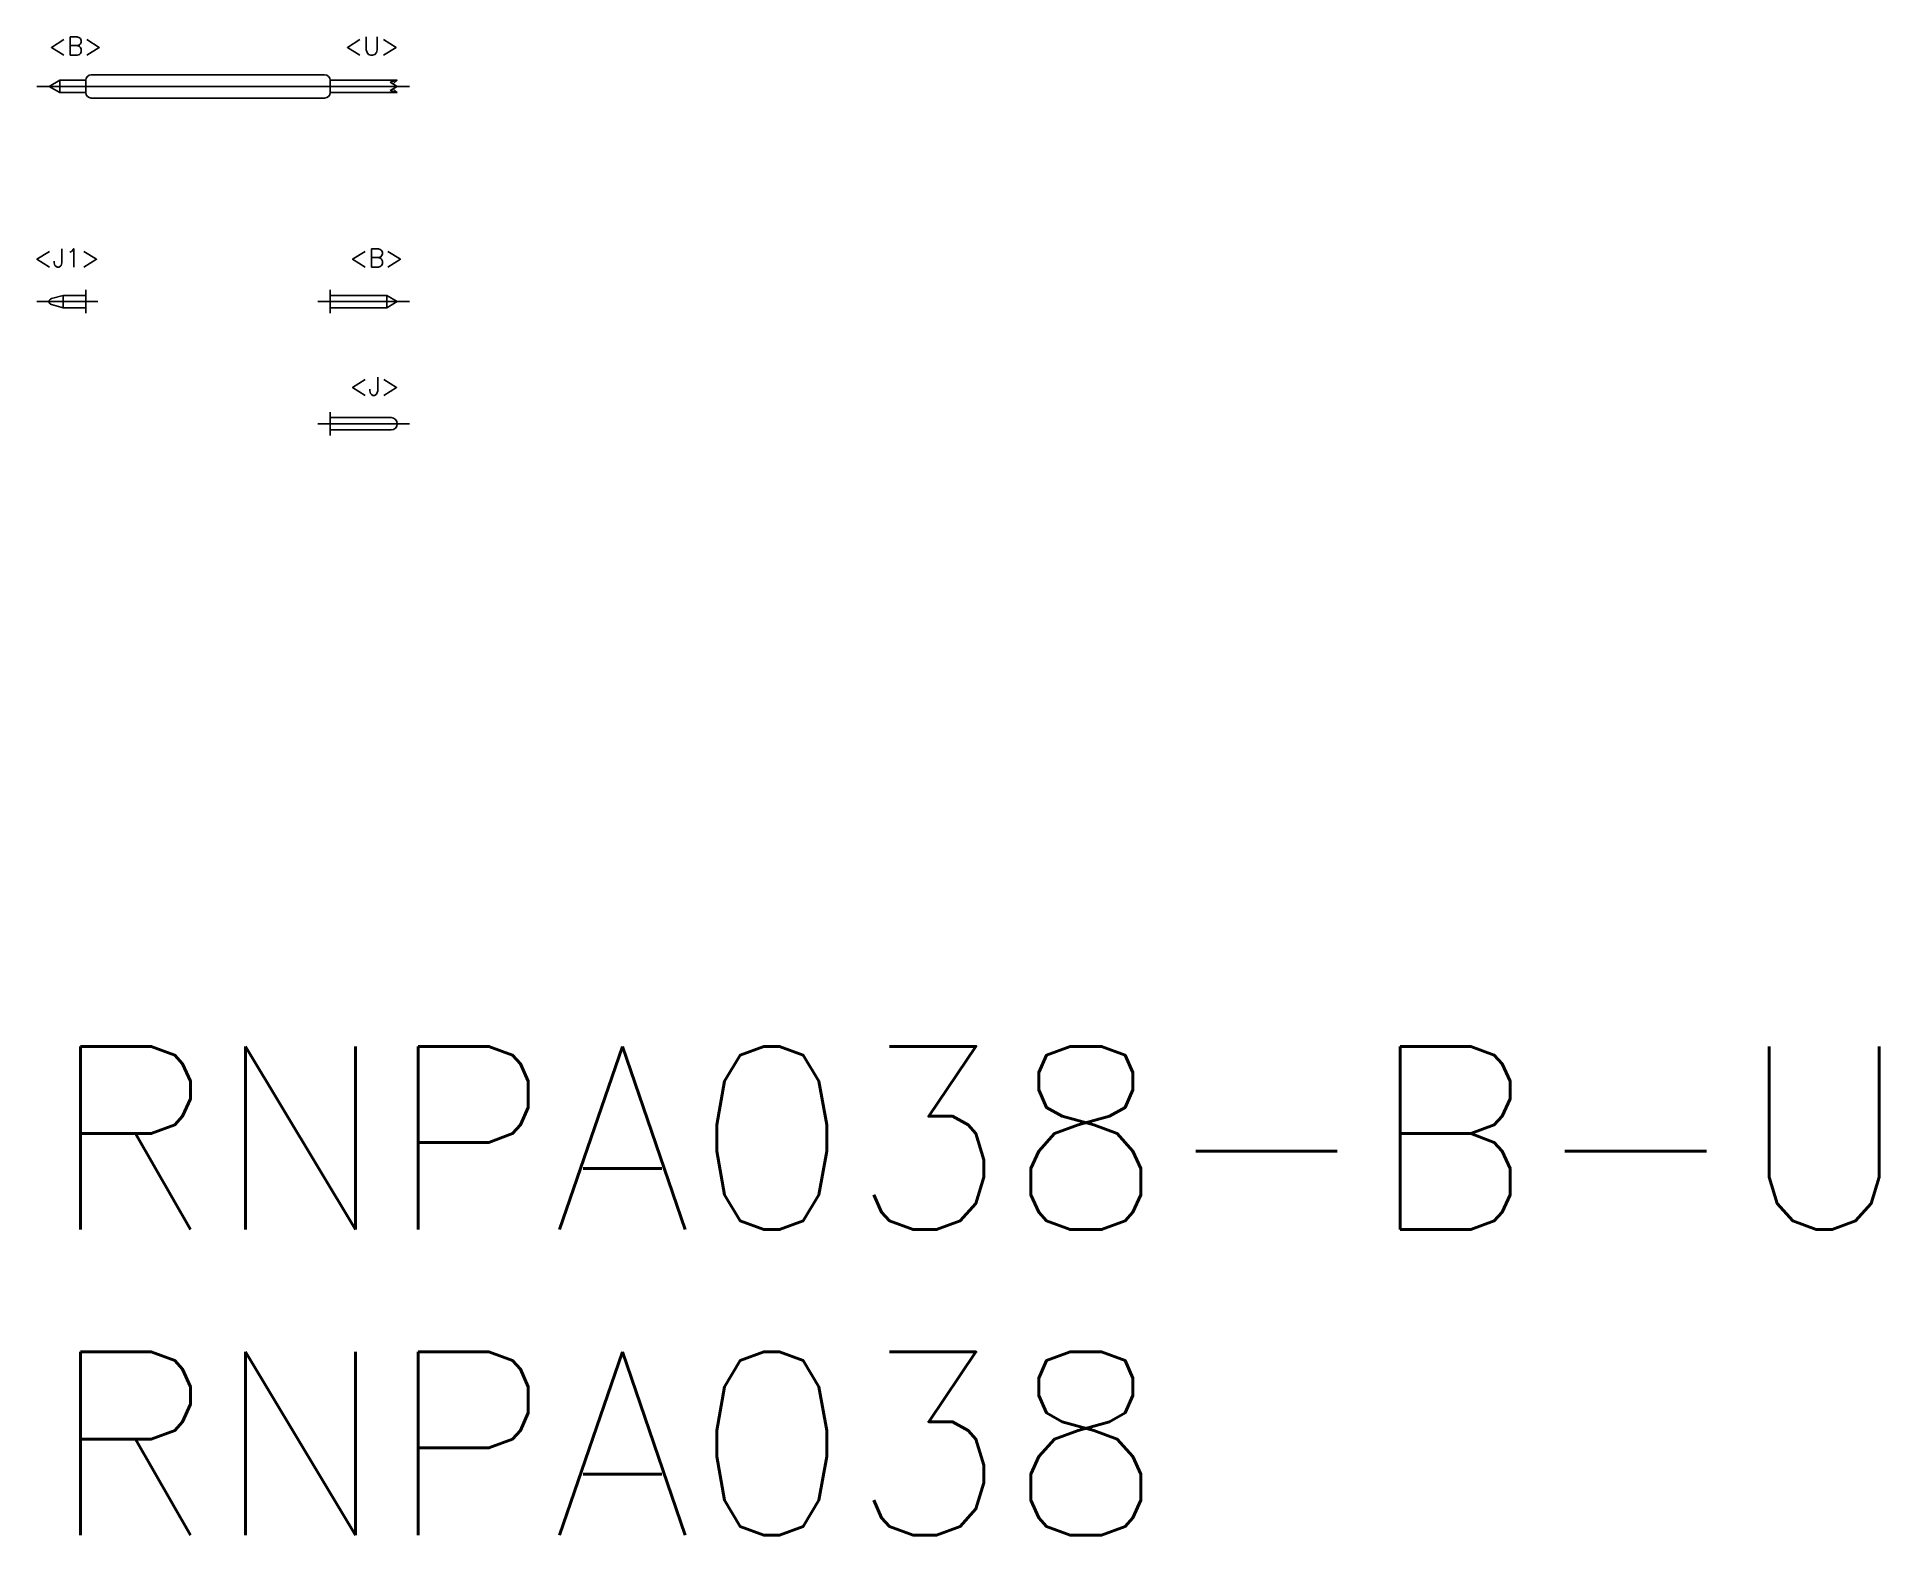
# Model space of a CAD drawing. Extents: x -0.2 to 30, y -8 to 16.5.
import ezdxf

# ---------------------------------------------------------------- set-up
doc = ezdxf.new("R2010")
doc.units = 0
doc.header["$LTSCALE"] = 0.5
doc.linetypes.add('CENTER', pattern=[50.8, 31.75, -6.35, 6.35, -6.35])
for name, color, linetype in [('MSM_CENTER', 1, 'CENTER'), ('MSM_CONTINUOUS', 7, 'CONTINUOUS'), ('MSM_PART_NUMBER', 7, 'CONTINUOUS')]:
    doc.layers.add(name, color=color, linetype=linetype)
doc.styles.get("Standard").update_dxf_attribs({"font": 'txt.shx', "height": 0.3, "bigfont": 'bigfont.shx'})

# ---------------------------------------------------------------- blocks, each defined once
blk = doc.blocks.new('*U14')
at = {"layer": 'MSM_PART_NUMBER'}
blk.add_text('RNPA038-B-U', height=3, dxfattribs=at).set_placement((0, -3))
blk = doc.blocks.new('*U15')
at = {"layer": 'MSM_PART_NUMBER'}
blk.add_text('RNPA038', height=3, dxfattribs=at).set_placement((0, -8))
blk = doc.blocks.new('*U17')
at = {"layer": 'MSM_PART_NUMBER'}
blk.add_text('<B>', height=0.3, dxfattribs=at).set_placement((4.916, 12.753))
blk = doc.blocks.new('*U18')
at = {"layer": 'MSM_PART_NUMBER'}
blk.add_text('<J1>', height=0.3, dxfattribs=at).set_placement((-0.252, 12.753))
blk = doc.blocks.new('*U19')
at = {"layer": 'MSM_PART_NUMBER'}
blk.add_text('<B>', height=0.3, dxfattribs=at).set_placement((-0.014, 16.222))
blk = doc.blocks.new('*U20')
at = {"layer": 'MSM_PART_NUMBER'}
blk.add_text('<U>', height=0.3, dxfattribs=at).set_placement((4.832, 16.222))
blk = doc.blocks.new('*U21')
at = {"layer": 'MSM_PART_NUMBER'}
blk.add_text('<J>', height=0.3, dxfattribs=at).set_placement((4.916, 10.655))

msp = doc.modelspace()

# ---------------------------------------------------------------- linework, layer by layer
at = {"layer": 'MSM_CENTER'}
for p, q in [((5.9, 15.711), (-0.2, 15.711)), ((-0.2, 12.19), (0.8, 12.19)), ((4.4, 12.19), (5.9, 12.19)), ((4.4, 10.19), (5.9, 10.19))]:
    msp.add_line(p, q, dxfattribs=at)
at = {"layer": 'MSM_CONTINUOUS'}
for p, q in [((0, 15.711), (0.173, 15.811)), ((0, 15.711), (0.173, 15.611)), ((0.6, 15.811), (0.173, 15.811)), ((0.173, 15.811), (0.173, 15.611)), ((0.6, 15.611), (0.6, 15.811)), ((4.51, 15.901), (0.69, 15.901)), ((4.6, 15.611), (4.6, 15.811)), ((5.7, 15.811), (4.6, 15.811)), ((5.7, 15.811), (5.582, 15.779)), ((5.7, 15.711), (5.582, 15.779)), ((5.7, 15.711), (5.582, 15.642)), ((5.7, 15.811), (5.63, 15.751)), ((5.7, 15.711), (5.7, 15.711)), ((0.6, 15.611), (0.173, 15.611)), ((4.51, 15.521), (0.69, 15.521)), ((5.7, 15.611), (4.6, 15.611)), ((5.7, 15.611), (5.582, 15.642)), ((5.7, 15.611), (5.63, 15.67)), ((0.6, 12), (0.6, 12.38)), ((4.6, 12), (4.6, 12.38)), ((0.037, 12.238), (0.23, 12.29)), ((0.037, 12.142), (0.23, 12.09)), ((0.23, 12.29), (0.6, 12.29)), ((0.23, 12.29), (0.23, 12.09)), ((0.23, 12.09), (0.6, 12.09)), ((4.6, 12.29), (5.527, 12.29)), ((4.6, 12.09), (5.527, 12.09)), ((5.7, 12.19), (5.527, 12.29)), ((5.527, 12.29), (5.527, 12.09)), ((5.7, 12.19), (5.527, 12.09)), ((4.6, 10), (4.6, 10.38)), ((4.6, 10.29), (5.6, 10.29)), ((4.6, 10.09), (5.6, 10.09))]:
    msp.add_line(p, q, dxfattribs=at)
for centre, radius, start, end in [((0.69, 15.811), 0.09, 90, 180), ((4.51, 15.811), 0.09, 0, 90), ((0.69, 15.611), 0.09, 180, 270), ((4.51, 15.611), 0.09, 270, 0), ((0.05, 12.19), 0.05, 105, 255), ((5.6, 10.19), 0.1, 270, 90)]:
    msp.add_arc(centre, radius, start, end, dxfattribs=at)

# ---------------------------------------------------------------- block references
for name in ['*U19', '*U20', '*U18', '*U17', '*U21', '*U14', '*U15']:
    msp.add_blockref(name, (0, 0), dxfattribs=at)

doc.saveas('drawing.dxf')
